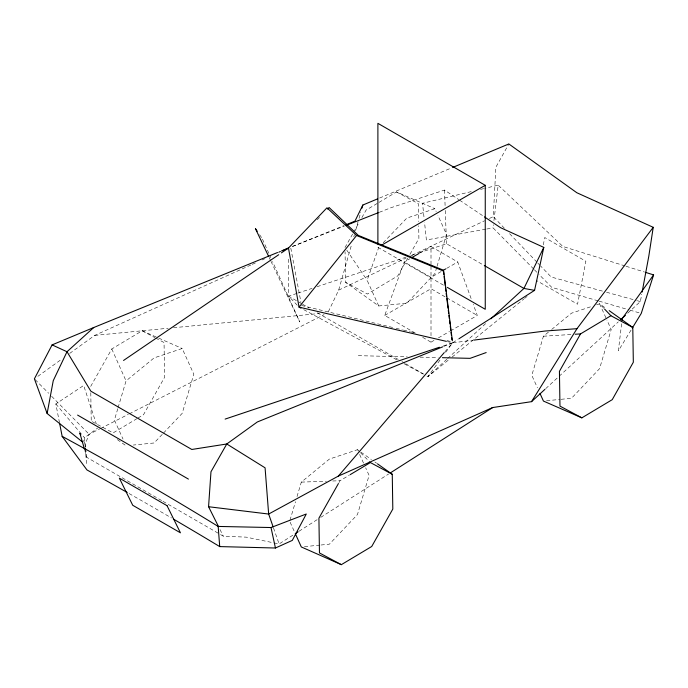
<?xml version="1.0" encoding="UTF-8"?>
<svg xmlns="http://www.w3.org/2000/svg" width="688" height="688" viewBox="0 0 688 688"><rect width="100%" height="100%" fill="white"/><g stroke="black" fill="none" stroke-linecap="round" stroke-linejoin="round"><path stroke-width="0.52" stroke-dasharray="3.44 2.58" d="M422.673 337.352L431.006 342.16L431.006 340.035M431.006 335.787L431.006 265.516M431.006 264.459L431.006 246.536L457.744 261.973L471.762 300.303M504.407 228.253L493.27 216.643L495.867 167.236L508.845 143.955M533.699 269.06L493.064 227.874L493.442 224.744M493.941 220.581L498.172 185.167L484.705 188.392M621.591 323.764L618.366 350.82L631.206 329.844M627.748 313.169L640.365 301.568L641.741 294.172M543.322 244.859L544.741 237.532L585.866 261.268L577.542 304.216L536.416 280.48M328.357 311.733L338.651 290.155L351.465 245.031M353.795 236.827L354.38 234.78M355.55 230.678L358.749 219.395M359.041 218.371L360.796 212.214M117.777 408.724L114.406 420.058L123.023 439.099M118.078 407.7L126.042 380.92L154.112 357.889L182.191 348.506L193.818 374.212L182.191 413.342L162.979 433.621M289.992 520.223L295.505 501.69M297.035 496.538L301.318 482.116L329.389 459.085L357.468 449.703L360.082 451.543M436.734 267.374L434.893 273.557L406.823 303.193L378.744 305.971L345.548 282.312L345.066 251.756M437.035 266.351L446.529 234.427L437.912 215.378M548.388 332.158L543.434 336.217L531.807 375.356L537.405 387.731M378.744 305.971L367.117 280.274L378.744 247.396M415.268 333.078L384.721 315.431L404.269 261.973L409.807 258.774M85.544 447.191L85.157 444.138L89.139 434.291L99.64 428.942M90.696 386.407L111.791 348.971L142.175 330.79L157.793 337.705M344.998 247.542L352.91 233.499M353.434 232.57L359.239 222.276M361.879 217.589L366.093 210.107L378.065 202.943M407.821 258.086L397.802 275.871L367.418 294.043L345.548 282.312M409.936 254.345L418.897 238.435L418.7 225.793M338.96 482.598L340.01 480.731L349.22 475.219M439.959 360.142L427.945 376.603L426.061 375.588M445.661 352.351L452.618 342.822L458.019 339.365M444.955 351.757L452.618 342.822L472.837 340.242M162.239 434.403L154.112 442.977L133.317 445.041M383.182 242.769L406.823 218.105L434.893 208.722L436.192 211.577M317.254 219.704L319.473 217.417M446.83 359.256L427.945 376.603L448.765 359.755M447.613 358.534L486.167 323.128M545.73 388.608L558.346 377.007M559.138 376.276L618.288 321.872M551.69 329.449L571.513 313.186L591.568 306.478M452.102 357.063L523.74 299.125M524.574 298.446L527.068 296.425M85.226 447.114L84.512 437.774L97.67 428.039M37.84 376.353L61.954 358.99M69.703 353.408L94.669 335.417L251.283 264.82M59.503 422.767L55.84 403.942L83.669 385.478L96.337 423.989M273.962 542.901L279.096 543.967L294.481 534.137M299.005 531.248L317.108 519.689M320.728 517.376L388.6 474.023M378.985 202.392L396.477 191.935L434.893 208.722M137.05 418.588L113.107 432.907L92.149 421.658M137.97 418.037L143.491 414.735L164.595 377.291L164.045 342.529L155.841 338.126M419.947 252.917L431.006 246.536M441.146 271.554L431.006 277.402L404.269 261.973M446.684 268.354L457.744 261.973M384.721 315.431L431.006 288.711L445.824 297.259M431.006 342.16L434.713 340.018M438.411 337.885L449.522 331.47M450.451 330.937L477.3 315.431L473.241 304.337M100.603 428.452L128.295 414.348M129.249 413.858L324.091 314.614M338.651 290.155L406.298 257.991M412.095 255.231L484.576 220.771M489.409 218.474L493.27 216.643M252.255 264.381L257.157 262.171M262.051 259.969L264.983 258.645M278.692 252.47L280.644 251.584M379.604 198.024L451.62 167.889M278.537 252.109L280.523 251.301M443.691 346.434L452.618 342.822L447.389 341.609M292.443 246.45L344.026 225.587M292.469 246.485L344.353 226.068M379.277 212.325L391.248 207.613L444.517 190.06L458.724 199.597M443.476 345.883L452.618 342.822M596.573 304.81L599.583 303.804L605.698 308.164M296.769 293.458L288.625 296.167L288.504 256.607M297.792 293.122L312.051 288.384M317.142 286.69L405.765 257.269M410.856 255.575L414.933 254.225M419.009 252.874L446.512 243.741L483.38 265.026M471.237 191.617L422.544 203.287L424.075 217.967M480.559 189.381L483.664 188.641M485.771 229.199L426.388 239.983L424.522 222.155M486.812 229.009L493.064 227.874M546.556 400.751L560.075 399.41M561.116 399.307L571.513 398.275L599.583 368.639L611.211 329.509L606.911 319.989M304.44 546.65L320.032 545.102M321.072 544.999L329.389 544.174L357.468 514.538L369.095 475.408L365.655 467.788M94.669 335.417L168.156 328.253M173.479 327.737L319.387 313.504M543.434 336.217L572.046 334.437M301.318 482.116L326.413 481.222M332.691 480.989L340.01 480.731M358.267 355.67L407.262 356.84M420.041 357.149L438.144 357.579M220.538 534.576L223.325 536.184L246.252 537.147L272.938 542.686M301.525 305.472L395.058 328.047M396.099 328.305L402.334 329.81M403.374 330.059L409.609 331.564M410.641 331.814L414.804 332.82M447.019 340.594L452.214 341.85M602.439 291.119L551.174 277.015L540.785 266.179M606.541 292.254L636.271 300.432M637.294 300.716L640.365 301.568M598.053 300.845L551.759 287.36L538.971 274.392M599.076 301.146L628.909 309.832M629.941 310.133L640.227 313.126M625.057 265.955L562.87 246.467L498.172 185.167M626.071 266.273L644.424 272.027M158.765 338.135L182.191 348.506M396.477 191.935L418.356 203.665L418.631 221.579M142.175 330.79L154.929 337.636M303.743 309.652L396.89 359.858M404.415 363.918L425.115 375.08M377.893 247.302L443.605 285.236M446.744 297.792L477.3 315.431M301.628 303.675L288.625 296.167L299.039 307.115M302.557 304.208L309.058 307.957M317.417 312.791L398.223 359.437M401.938 361.587L404.725 363.195M405.653 363.728L423.301 373.919M84.796 450.313L86.834 457.374L162.041 500.795M162.97 501.337L219.618 534.034M459.61 200.191L483.569 216.29M360.951 452.162L371.391 459.532M374.865 461.992L376.611 463.222M117.338 439.615L126.042 445.764M357.468 449.703L359.747 451.973M360.512 452.721L370.393 462.56M534.456 269.816L538.214 273.635M35.148 379.595L48.65 393.269M51.643 396.305L89.139 434.291M509.602 233.671L537.07 262.309M537.818 263.083L540.046 265.405M603.832 308.276L599.583 303.804L606.481 319.034M55.84 403.942L84.512 437.774M259.608 234.72L262.008 238.203M346.795 250.191L367.117 280.274M219.997 529.528L223.325 536.184M83.394 440.483L85.157 444.138M269.146 257.484L270.513 260.374M270.969 261.337L299.779 321.932L272.543 261.569M262.446 239.175L270.788 257.673M359.618 454.458L363.926 463.979M290.121 522.201L294.86 532.675M111.791 348.971L126.042 380.92M273.523 528.006L279.096 543.967M290.809 248.162L300.94 302.342M85.673 448.215L86.834 457.374M85.303 448.155L86.654 465.802M444.517 190.06L445.119 206.159M445.274 210.459L446.512 243.741M90.79 392.728L91.237 421.168M129.077 493.537A4207.894 2441.342 -0.2 0 1 171.536 517.987"/><path stroke-width="1.03" d="M218.569 526.681L208.567 506.729L210.975 471.77L226.773 443.984L257.312 421.976L442.702 346.838M621.969 320.642L622.219 318.561L653.6 274.899L645.447 272.345M452.609 167.476L508.845 143.955L576.811 192.726L653.23 227.315L648.81 256.151L642.136 292.056M82.68 442.143L47.128 413.488L53.251 380.67L67.003 351.74L93.723 327.531L277.548 252.513M458.922 338.788L534.567 290.362L543.795 247.396L500.434 227.616L484.455 216.883M361.957 208.111L362.834 205.041L377.635 198.849M653.6 274.899L641.25 313.427L632.324 328.021M543.795 247.396L523.938 288.435L490.888 318.793M362.834 205.041L354.939 221.175L346.012 224.787M93.723 327.531L52.099 344.894L34.4 378.83L47.128 413.488M338.427 483.535L318.914 518.167L319.464 552.937L341.334 564.667L371.718 546.496L392.814 509.06L392.263 474.29L377.48 463.841M632.788 327.462L610.91 315.732L580.526 333.904L559.43 371.339L559.98 406.109L581.85 417.848L612.234 399.668L633.33 362.232L632.788 327.462L609.198 310.649M208.567 506.729L268.655 514.048L338.341 476.105L492.668 407.554L531.532 401.663L576.991 328.683L653.23 227.315M452.351 340.715L443.7 271.106L356.573 235.494L299.039 307.115L300.923 308.129M338.341 476.105L444.259 352.574M281.383 252.892L288.478 248.058L326.972 207.802L356.573 235.494M327.617 209.04L329.096 207.518L358.336 235.399L443.296 270.135L443.82 274.357M531.532 401.663L544.939 389.331M620.653 319.696L625.383 315.345M123.548 360.452L278.726 254.706M295.384 533.561L298.102 531.824M390.406 472.871L492.668 407.554M350.14 474.668L370.393 462.56L392.263 474.29M381.599 245.16L485.255 185.313L377.893 123.333L377.893 244.094M411.648 257.708L419.026 253.451M442.995 270.487L445.755 268.888M282.605 250.699L288.478 248.058L299.039 307.115L446.349 341.36M173.367 519.053A4207.894 2441.342 -0.2 0 1 219.704 546.59L275.441 548.009L292.288 540.407L306.289 514.005L271.012 527.541L218.173 526.432A3408.997 1973.666 -0.1 0 0 62.152 436.355L59.71 423.808M281.521 250.896L288.478 248.058M346.348 225.286L378.28 212.721M486.184 352.557L470.102 358.345L442.41 357.683M225.122 419.095L439.417 347.251M473.894 340.104L545.197 331.023L576.991 328.683M575.228 334.239L580.526 333.904M534.567 290.362L523.938 288.435L484.3 265.559M581.85 417.848L543.434 401.061L539.985 393.441M341.334 564.667L301.318 546.96L295.29 533.63M52.099 344.894L67.003 351.74L90.859 391.188L191.814 449.47L226.773 443.984L265.078 467.823L268.655 514.048L273.179 527.008M447.312 287.378L485.255 309.282L485.255 185.313M77.598 415.096L188.426 479.097M604.537 309.024L610.91 315.732M62.152 436.355L86.972 469.947A4207.894 2441.342 -0.2 0 1 127.22 492.479M257.217 231.237L255.429 228.631L268.69 256.521M80.745 434.988L79.86 433.156L84.512 449.298M271.012 527.541L275.441 548.009M444.087 276.464L445.265 285.959M445.523 288.066L445.919 291.23M446.185 293.337L446.572 296.502M446.839 298.609L448.017 308.104M448.284 310.211L448.671 313.375M448.937 315.482L449.333 318.647M449.591 320.754L449.986 323.919M450.244 326.026L450.769 330.249M451.036 332.356L451.431 335.52M451.689 337.627L451.956 339.743M218.173 526.432L219.713 546.59M167.046 505.68L119.351 478.134L132.732 505.276L180.437 532.813L167.046 505.68"/></g></svg>
